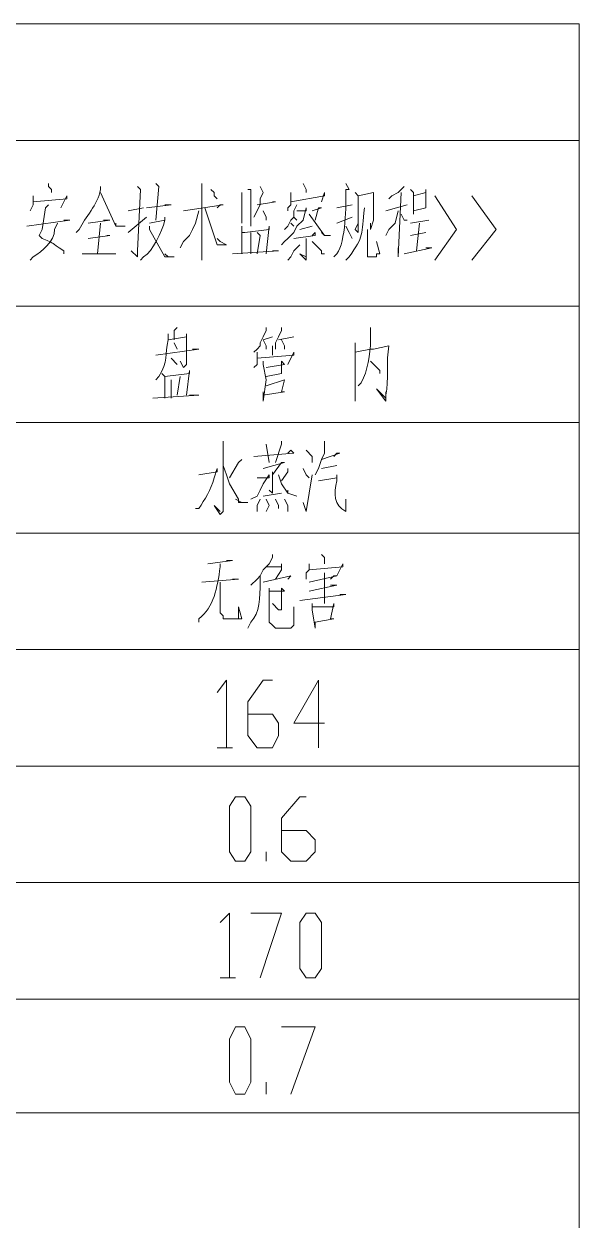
# Model space of a CAD drawing. Extents: x 14941 to 23337, y 2870 to 15192.
# Drawn here: x 22831 to 23334, y 14108 to 15192 of the extents above; entities that cross this region are included whole.
import ezdxf

# ---------------------------------------------------------------- set-up
doc = ezdxf.new("R2010")
doc.units = 0
doc.header["$LTSCALE"] = 8
doc.layers.add('1', color=1, linetype='Continuous')

msp = doc.modelspace()

# ---------------------------------------------------------------- linework, layer by layer
at = {"layer": '1', "color": 0, "lineweight": 18}
for points in [[(14941.2, 2869.9), (14941.2, 15192.1), (23334.1, 15192.1)], [(23334.1, 11785.5), (23334.1, 15192.1), (21532, 15192.1), (21532, 10840)], [(23334.1, 15192.1), (23334.1, 2869.9), (23334.1, 15192.1)]]:
    msp.add_lwpolyline(points, dxfattribs=at)
at = {"layer": '1', "color": 0, "lineweight": 5}
for points in [[(23334.1, 15086.4), (21532, 15086.4)], [(22853, 15047.5), (22853, 15044.7), (22855.7, 15042), (22855.7, 15039.2)], [(22933.6, 15044.7), (22936.4, 15042), (22933.6, 14986.3), (22933.6, 14983.6), (22933.6, 14980.8), (22928, 14986.3), (22933.6, 14980.8)], [(22950.3, 15047.5), (22953.1, 15044.7), (22953.1, 15044.7), (22950.3, 15014.1)], [(22992, 15047.5), (22992, 15044.7), (22992, 15044.7), (22992, 14978), (22992, 14983.6), (22992, 14991.9)], [(23044.8, 15044.7), (23047.6, 15039.2), (23044.8, 15033.6), (23044.8, 15028), (23039.3, 15016.9), (23039.3, 15016.9)], [(23083.8, 15047.5), (23086.6, 15042), (23086.6, 15039.2)], [(23175.5, 15044.7), (23172.8, 15042), (23170, 15039.2), (23164.4, 15036.4), (23161.6, 15033.6)], [(22839.1, 15036.4), (22839.1, 15030.8), (22839.1, 15028), (22836.3, 15022.5)], [(22839.1, 15030.8), (22869.6, 15033.6), (22869.6, 15036.4), (22864.1, 15025.3)], [(22900.2, 15039.2), (22914.1, 15008.6), (22922.5, 15008.6), (22914.1, 15008.6), (22914.1, 15011.4)], [(23000.3, 15042), (23003.1, 15039.2), (23003.1, 15036.4), (23005.9, 15033.6)], [(23028.2, 15039.2), (23028.2, 15036.4), (23028.2, 15036.4), (23028.2, 15011.4), (23028.2, 15014.1), (23028.2, 15022.5)], [(23033.7, 15042), (23036.5, 15042), (23036.5, 15042), (23036.5, 15008.6), (23036.5, 15014.1)], [(23072.7, 15039.2), (23072.7, 15028), (23069.9, 15025.3), (23069.9, 15022.5)], [(23072.7, 15030.8), (23103.2, 15036.4), (23103.2, 15039.2), (23100.5, 15030.8)], [(23131.1, 15039.2), (23133.8, 15036.4), (23133.8, 15003), (23131.1, 15005.8), (23133.8, 15011.4)], [(23133.8, 15036.4), (23147.7, 15039.2), (23147.7, 15039.2), (23147.7, 15014.1), (23145, 15005.8), (23145, 15011.4)], [(23172.8, 15039.2), (23170, 14980.8), (23170, 14983.6), (23170, 14989.1)], [(23181.1, 15042), (23183.9, 15039.2), (23183.9, 15019.7)], [(23183.9, 15022.5), (23195, 15025.3), (23195, 15025.3), (23195, 15042), (23195, 15039.2), (23183.9, 15036.4)], [(23203.4, 15036.4), (23222.8, 15005.8), (23203.4, 14978)], [(23236.7, 15036.4), (23259, 15005.8), (23236.7, 14978)], [(22925.3, 15022.5), (22939.2, 15025.3)], [(22941.9, 15025.3), (22964.2, 15028), (22961.4, 15028), (22958.6, 15028)], [(22989.2, 15022.5), (22986.4, 15011.4), (22986.4, 15011.4), (22983.7, 15005.8), (22980.9, 15000.2), (22975.3, 14994.7), (22972.5, 14989.1)], [(22975.3, 15022.5), (23011.5, 15028), (23008.7, 15028), (23005.9, 15025.3)], [(22994.8, 15025.3), (23005.9, 14991.9), (23014.3, 14991.9), (23008.7, 14994.7), (23005.9, 14997.5)], [(23042.1, 15028), (23058.7, 15030.8), (23056, 15030.8), (23056, 15030.8)], [(23047.6, 15022.5), (23050.4, 15016.9), (23050.4, 15014.1)], [(23078.2, 15022.5), (23086.6, 15022.5), (23086.6, 15025.3), (23083.8, 15014.1), (23078.2, 15008.6), (23075.4, 15003), (23069.9, 14997.5), (23067.1, 14994.7), (23064.3, 14991.9)], [(23078.2, 15028), (23075.4, 15022.5), (23075.4, 15016.9), (23072.7, 15014.1), (23069.9, 15008.6), (23067.1, 15005.8)], [(23092.1, 15022.5), (23100.5, 15025.3), (23097.7, 15025.3), (23094.9, 15014.1)], [(23114.4, 15025.3), (23128.3, 15028)], [(23178.3, 15028), (23158.9, 15022.5)], [(23170, 15022.5), (23167.2, 15011.4), (23161.6, 15005.8), (23158.9, 15000.2)], [(22833.5, 15008.6), (22872.4, 15014.1), (22869.6, 15014.1), (22866.9, 15014.1)], [(22889.1, 15011.4), (22908.6, 15014.1), (22905.8, 15014.1), (22903, 15014.1)], [(22900.2, 15011.4), (22897.5, 14983.6)], [(22925.3, 15003), (22941.9, 15016.9)], [(23072.7, 15011.4), (23075.4, 15008.6)], [(23075.4, 15016.9), (23078.2, 15014.1)], [(23089.3, 15019.7), (23103.2, 15000.2), (23108.8, 15000.2), (23108.8, 15000.2), (23103.2, 15000.2), (23100.5, 15003)], [(23114.4, 15011.4), (23128.3, 15016.9), (23128.3, 15016.9)], [(23172.8, 15019.7), (23175.5, 15014.1), (23178.3, 15014.1)], [(23181.1, 15011.4), (23197.8, 15014.1)], [(23189.5, 15011.4), (23186.7, 14986.3)], [(22889.1, 14997.5), (22908.6, 15000.2), (22908.6, 15000.2), (22905.8, 15000.2)], [(22944.7, 15008.6), (22944.7, 15005.8), (22958.6, 14980.8), (22967, 14980.8), (22961.4, 14980.8), (22958.6, 14983.6)], [(23028.2, 15008.6), (23028.2, 15003), (23028.2, 14983.6)], [(23028.2, 15003), (23030.9, 15003), (23053.2, 15005.8), (23053.2, 15008.6), (23050.4, 14983.6)], [(23036.5, 15003), (23036.5, 15000.2), (23036.5, 14983.6)], [(23042.1, 15003), (23044.8, 15000.2), (23042.1, 14983.6)], [(23075.4, 14997.5), (23094.9, 15000.2), (23094.9, 15003), (23092.1, 15000.2)], [(23092.1, 15008.6), (23081, 15005.8)], [(23122.7, 15008.6), (23125.5, 15003), (23128.3, 14997.5)], [(23142.2, 15005.8), (23142.2, 15003), (23142.2, 15003), (23142.2, 14986.3), (23142.2, 14983.6), (23142.2, 14983.6), (23142.2, 14980.8), (23150.5, 14980.8), (23150.5, 14983.6), (23153.3, 14983.6), (23150.5, 14994.7), (23153.3, 14983.6)], [(23195, 15003), (23181.1, 15000.2)], [(23081, 14991.9), (23075.4, 14986.3), (23072.7, 14980.8), (23069.9, 14978)], [(23086.6, 14997.5), (23086.6, 14978), (23081, 14983.6), (23086.6, 14980.8)], [(23092.1, 14994.7), (23097.7, 14989.1), (23100.5, 14986.3), (23100.5, 14983.6), (23103.2, 14983.6)], [(23175.5, 14983.6), (23200.6, 14989.1), (23200.6, 14989.1), (23195, 14989.1)], [(22883.6, 14983.6), (22914.1, 14983.6), (22914.1, 14983.6), (22908.6, 14983.6)], [(23019.8, 14983.6), (23061.5, 14986.3), (23056, 14986.3)], [(23334.1, 14936.3), (21532, 14936.3)], [(22969.8, 14916.8), (22967, 14914), (22967, 14905.7)], [(23050.4, 14916.8), (23050.4, 14914), (23047.6, 14908.5), (23044.8, 14902.9), (23044.8, 14900.1), (23042.1, 14897.3), (23039.3, 14894.6)], [(23064.3, 14916.8), (23064.3, 14914), (23061.5, 14908.5), (23058.7, 14902.9), (23058.7, 14897.3)], [(22961.4, 14905.7), (22978.1, 14908.5), (22978.1, 14911.2), (22978.1, 14905.7), (22978.1, 14883.4), (22975.3, 14880.7), (22972.5, 14886.2)], [(22967, 14902.9), (22969.8, 14897.3)], [(23047.6, 14905.7), (23056, 14908.5)], [(23047.6, 14905.7), (23050.4, 14900.1), (23050.4, 14897.3)], [(23061.5, 14905.7), (23075.4, 14908.5)], [(23064.3, 14905.7), (23067.1, 14900.1), (23067.1, 14897.3)], [(23131.1, 14902.9), (23131.1, 14894.6), (23131.1, 14855.6), (23131.1, 14850.1), (23131.1, 14852.8), (23131.1, 14861.2)], [(22950.3, 14891.8), (22989.2, 14897.3), (22986.4, 14897.3), (22983.7, 14897.3)], [(23042.1, 14894.6), (23042.1, 14889), (23042.1, 14883.4), (23042.1, 14883.4), (23039.3, 14880.7)], [(23042.1, 14889), (23075.4, 14891.8), (23075.4, 14894.6), (23069.9, 14883.4)], [(23056, 14900.1), (23056, 14894.6), (23056, 14891.8)], [(22964.2, 14889), (22969.8, 14883.4)], [(23047.6, 14886.2), (23047.6, 14883.4), (23050.4, 14869.5), (23047.6, 14850.1), (23047.6, 14858.4)], [(23050.4, 14880.7), (23067.1, 14883.4), (23064.3, 14886.2), (23064.3, 14875.1), (23064.3, 14875.1), (23050.4, 14872.3)], [(23145, 14886.2), (23153.3, 14877.9), (23153.3, 14875.1), (23153.3, 14875.1)], [(22955.9, 14875.1), (22958.6, 14872.3), (22958.6, 14852.8)], [(22958.6, 14872.3), (22980.9, 14875.1), (22980.9, 14877.9), (22978.1, 14855.6)], [(22964.2, 14869.5), (22964.2, 14852.8)], [(22972.5, 14872.3), (22969.8, 14855.6)], [(23050.4, 14864), (23067.1, 14869.5), (23067.1, 14869.5), (23064.3, 14858.4), (23067.1, 14858.4), (23047.6, 14855.6)], [(22947.5, 14852.8), (22989.2, 14855.6), (22986.4, 14855.6), (22980.9, 14855.6)], [(23334.1, 14830.6), (21532, 14830.6)], [(23011.5, 14813.9), (23011.5, 14808.4), (23011.5, 14755.5), (23011.5, 14750), (23008.7, 14747.2), (23003.1, 14755.5), (23008.7, 14750)], [(23039.3, 14800), (23075.4, 14802.8), (23072.7, 14805.6), (23069.9, 14802.8)], [(23050.4, 14811.1), (23053.2, 14794.5)], [(23064.3, 14813.9), (23064.3, 14811.1), (23058.7, 14794.5)], [(23086.6, 14805.6), (23092.1, 14800), (23092.1, 14797.2), (23092.1, 14794.5)], [(23103.2, 14813.9), (23103.2, 14808.4), (23103.2, 14802.8), (23100.5, 14797.2), (23097.7, 14788.9), (23094.9, 14783.3)], [(23028.2, 14797.2), (23025.4, 14794.5), (23017, 14780.5)], [(23047.6, 14788.9), (23067.1, 14794.5), (23064.3, 14794.5), (23056, 14783.3), (23056, 14786.1), (23056, 14780.5), (23056, 14769.4), (23056, 14766.6), (23053.2, 14769.4)], [(23100.5, 14797.2), (23117.1, 14802.8), (23114.4, 14802.8), (23111.6, 14800)], [(23011.5, 14791.7), (23014.3, 14783.3), (23017, 14775), (23025.4, 14761.1), (23025.4, 14758.3), (23033.7, 14758.3), (23025.4, 14758.3)], [(23042.1, 14780.5), (23053.2, 14780.5), (23053.2, 14783.3), (23047.6, 14775), (23044.8, 14769.4), (23042.1, 14763.9), (23036.5, 14761.1), (23036.5, 14761.1)], [(23061.5, 14783.3), (23064.3, 14775), (23069.9, 14766.6), (23078.2, 14763.9), (23069.9, 14766.6), (23069.9, 14769.4)], [(23069.9, 14788.9), (23069.9, 14786.1), (23064.3, 14777.8)], [(23083.8, 14788.9), (23086.6, 14783.3), (23086.6, 14783.3), (23089.3, 14780.5)], [(23083.8, 14758.3), (23086.6, 14750), (23092.1, 14783.3)], [(23100.5, 14788.9), (23114.4, 14791.7)], [(23022.6, 14761.1), (23028.2, 14758.3)], [(23044.8, 14761.1), (23042.1, 14755.5), (23042.1, 14750)], [(23047.6, 14763.9), (23064.3, 14766.6)], [(23050.4, 14761.1), (23053.2, 14755.5), (23050.4, 14750)], [(23058.7, 14761.1), (23061.5, 14755.5), (23061.5, 14752.7)], [(23067.1, 14761.1), (23069.9, 14755.5), (23069.9, 14752.7), (23069.9, 14750)], [(23334.1, 14730.5), (21532, 14730.5)], [(23056, 14711), (23056, 14708.2), (23053.2, 14702.7), (23047.6, 14697.1), (23044.8, 14691.6), (23042.1, 14688.8), (23036.5, 14683.2)], [(23100.5, 14711), (23103.2, 14708.2), (23103.2, 14705.5), (23103.2, 14702.7)], [(22997.6, 14702.7), (23019.8, 14705.5), (23017, 14705.5), (23014.3, 14705.5)], [(23050.4, 14699.9), (23053.2, 14699.9), (23064.3, 14699.9), (23064.3, 14702.7), (23064.3, 14697.1), (23058.7, 14688.8)], [(23089.3, 14702.7), (23089.3, 14697.1), (23086.6, 14694.3), (23086.6, 14691.6), (23086.6, 14688.8)], [(23089.3, 14697.1), (23119.9, 14699.9), (23119.9, 14702.7), (23114.4, 14691.6)], [(22992, 14686), (23025.4, 14688.8), (23022.6, 14688.8), (23019.8, 14688.8)], [(23008.7, 14686), (23008.7, 14658.2), (23011.5, 14655.4), (23011.5, 14652.6), (23014.3, 14652.6), (23025.4, 14652.6), (23028.2, 14652.6), (23025.4, 14663.7), (23025.4, 14652.6)], [(23047.6, 14686), (23072.7, 14691.6), (23072.7, 14691.6), (23069.9, 14688.8)], [(23089.3, 14686), (23114.4, 14691.6), (23111.6, 14691.6), (23108.8, 14688.8)], [(23103.2, 14694.3), (23103.2, 14666.5)], [(23053.2, 14680.4), (23053.2, 14652.6), (23053.2, 14649.8), (23056, 14647.1), (23058.7, 14644.3), (23061.5, 14644.3), (23067.1, 14644.3), (23072.7, 14644.3), (23075.4, 14647.1), (23075.4, 14663.7), (23075.4, 14647.1)], [(23053.2, 14677.7), (23067.1, 14677.7), (23064.3, 14680.4), (23064.3, 14672.1), (23064.3, 14661), (23061.5, 14661), (23056, 14666.5), (23061.5, 14661)], [(23081, 14669.3), (23122.7, 14674.9), (23119.9, 14674.9), (23117.1, 14674.9)], [(23089.3, 14677.7), (23114.4, 14683.2), (23111.6, 14683.2), (23108.8, 14683.2)], [(23092.1, 14666.5), (23092.1, 14661), (23094.9, 14644.3), (23094.9, 14649.8), (23111.6, 14652.6), (23108.8, 14652.6), (23111.6, 14666.5), (23111.6, 14663.7), (23092.1, 14663.7)], [(23334.1, 14624.8), (21532, 14624.8)], [(23005.9, 14585.9), (23014.3, 14597), (23014.3, 14535.8)], [(23033.7, 14566.4), (23056, 14566.4), (23061.5, 14558.1), (23061.5, 14546.9), (23056, 14535.8), (23042.1, 14535.8), (23033.7, 14546.9), (23033.7, 14577.5), (23047.6, 14597), (23056, 14597)], [(23103.2, 14558.1), (23075.4, 14558.1), (23097.7, 14597), (23097.7, 14535.8)], [(23005.9, 14535.8), (23019.8, 14535.8)], [(23334.1, 14519.1), (21532, 14519.1)], [(23022.6, 14432.9), (23017, 14441.3), (23017, 14483), (23022.6, 14491.3), (23030.9, 14491.3), (23036.5, 14483), (23036.5, 14441.3), (23030.9, 14432.9), (23022.6, 14432.9)], [(23064.3, 14460.7), (23086.6, 14460.7), (23094.9, 14452.4), (23094.9, 14441.3), (23086.6, 14432.9), (23072.7, 14432.9), (23064.3, 14441.3), (23064.3, 14471.9), (23081, 14491.3), (23086.6, 14491.3)], [(23050.4, 14432.9), (23050.4, 14441.3)], [(23334.1, 14413.5), (21532, 14413.5)], [(23008.7, 14377.3), (23017, 14385.7), (23017, 14327.3)], [(23036.5, 14385.7), (23064.3, 14385.7), (23044.8, 14327.3)], [(23086.6, 14327.3), (23081, 14335.6), (23081, 14377.3), (23086.6, 14385.7), (23094.9, 14385.7), (23100.5, 14377.3), (23100.5, 14335.6), (23094.9, 14327.3), (23086.6, 14327.3)], [(23008.7, 14327.3), (23022.6, 14327.3)], [(23334.1, 14307.8), (21532, 14307.8)], [(23022.6, 14221.6), (23017, 14232.7), (23017, 14271.6), (23022.6, 14282.8), (23030.9, 14282.8), (23036.5, 14271.6), (23036.5, 14232.7), (23030.9, 14221.6), (23022.6, 14221.6)], [(23064.3, 14282.8), (23094.9, 14282.8), (23072.7, 14221.6)], [(23050.4, 14221.6), (23050.4, 14232.7)], [(23334.1, 14204.9), (21532, 14204.9)]]:
    msp.add_lwpolyline(points, dxfattribs=at)
for points, knots in [([(22900.2, 15044.7), (22900.2, 15044.7), (22900.2, 15042), (22900.2, 15042), (22897.5, 15028), (22886.3, 15016.9), (22880.8, 15005.8), (22880.8, 15005.8), (22878, 15003), (22878, 15003)], [0, 0, 0, 0, 1, 1, 1, 2, 2, 2, 3, 3, 3, 3]), ([(23122.7, 15047.5), (23122.7, 15047.5), (23125.5, 15042), (23125.5, 15042), (23125.5, 15042), (23122.7, 15042), (23122.7, 15042), (23122.7, 15028), (23122.7, 14994.7), (23114.4, 14983.6), (23114.4, 14983.6), (23111.6, 14980.8), (23111.6, 14980.8)], [0, 0, 0, 0, 1, 1, 1, 2, 2, 2, 3, 3, 3, 4, 4, 4, 4]), ([(22853, 15028), (22853, 15028), (22850.2, 15025.3), (22850.2, 15025.3), (22850.2, 15025.3), (22847.4, 15005.8), (22847.4, 15005.8), (22847.4, 15005.8), (22844.6, 15000.2), (22844.6, 15000.2), (22844.6, 15000.2), (22847.4, 14997.5), (22847.4, 14997.5), (22861.3, 14991.9), (22853, 14994.7), (22866.9, 14986.3), (22866.9, 14986.3), (22866.9, 14983.6), (22866.9, 14983.6)], [0, 0, 0, 0, 1, 1, 1, 2, 2, 2, 3, 3, 3, 4, 4, 4, 5, 5, 5, 6, 6, 6, 6]), ([(23139.4, 15025.3), (23139.4, 15025.3), (23139.4, 15025.3), (23139.4, 15025.3), (23136.6, 15000.2), (23139.4, 15000.2), (23125.5, 14980.8), (23125.5, 14980.8), (23122.7, 14978), (23122.7, 14978)], [0, 0, 0, 0, 1, 1, 1, 2, 2, 2, 3, 3, 3, 3]), ([(22861.3, 15011.4), (22861.3, 15011.4), (22858.5, 15005.8), (22858.5, 15005.8), (22858.5, 14994.7), (22847.4, 14986.3), (22839.1, 14980.8), (22839.1, 14980.8), (22836.3, 14978), (22836.3, 14978)], [0, 0, 0, 0, 1, 1, 1, 2, 2, 2, 3, 3, 3, 3]), ([(22944.7, 15011.4), (22944.7, 15011.4), (22958.6, 15014.1), (22958.6, 15014.1), (22958.6, 15014.1), (22958.6, 15016.9), (22958.6, 15016.9), (22958.6, 15016.9), (22958.6, 15014.1), (22958.6, 15014.1), (22955.9, 15003), (22947.5, 14986.3), (22939.2, 14980.8), (22939.2, 14980.8), (22936.4, 14978), (22936.4, 14978)], [0, 0, 0, 0, 1, 1, 1, 2, 2, 2, 3, 3, 3, 4, 4, 4, 5, 5, 5, 5]), ([(23145, 14916.8), (23145, 14916.8), (23145, 14905.7), (23145, 14905.7), (23145, 14891.8), (23142.2, 14877.9), (23136.6, 14866.8), (23136.6, 14866.8), (23133.8, 14864), (23133.8, 14864)], [0, 0, 0, 0, 1, 1, 1, 2, 2, 2, 3, 3, 3, 3]), ([(22961.4, 14911.2), (22961.4, 14911.2), (22961.4, 14905.7), (22961.4, 14905.7), (22958.6, 14891.8), (22961.4, 14886.2), (22953.1, 14872.3), (22953.1, 14872.3), (22950.3, 14869.5), (22950.3, 14869.5)], [0, 0, 0, 0, 1, 1, 1, 2, 2, 2, 3, 3, 3, 3]), ([(23131.1, 14894.6), (23131.1, 14894.6), (23145, 14897.3), (23145, 14897.3), (23145, 14897.3), (23147.7, 14897.3), (23147.7, 14897.3), (23147.7, 14897.3), (23161.6, 14900.1), (23161.6, 14900.1), (23161.6, 14900.1), (23161.6, 14900.1), (23161.6, 14900.1), (23161.6, 14900.1), (23161.6, 14900.1), (23161.6, 14900.1), (23158.9, 14886.2), (23161.6, 14869.5), (23158.9, 14855.6), (23158.9, 14855.6), (23158.9, 14850.1), (23158.9, 14850.1), (23158.9, 14850.1), (23150.5, 14861.2), (23150.5, 14861.2), (23150.5, 14861.2), (23158.9, 14852.8), (23158.9, 14852.8), (23158.9, 14852.8), (23158.9, 14858.4), (23158.9, 14858.4)], [0, 0, 0, 0, 1, 1, 1, 2, 2, 2, 3, 3, 3, 4, 4, 4, 5, 5, 5, 6, 6, 6, 7, 7, 7, 8, 8, 8, 9, 9, 9, 10, 10, 10, 10]), ([(22989.2, 14783.3), (22989.2, 14783.3), (23005.9, 14786.1), (23005.9, 14786.1), (23005.9, 14786.1), (23005.9, 14786.1), (23005.9, 14786.1), (23005.9, 14786.1), (23005.9, 14788.9), (23005.9, 14788.9), (23005.9, 14788.9), (23003.1, 14780.5), (23003.1, 14780.5), (23000.3, 14769.4), (22994.8, 14761.1), (22989.2, 14752.7), (22989.2, 14752.7), (22986.4, 14752.7), (22986.4, 14752.7)], [0, 0, 0, 0, 1, 1, 1, 2, 2, 2, 3, 3, 3, 4, 4, 4, 5, 5, 5, 6, 6, 6, 6]), ([(23097.7, 14777.8), (23097.7, 14777.8), (23114.4, 14780.5), (23114.4, 14780.5), (23114.4, 14780.5), (23114.4, 14783.3), (23114.4, 14783.3), (23114.4, 14783.3), (23114.4, 14777.8), (23114.4, 14777.8), (23111.6, 14766.6), (23111.6, 14755.5), (23122.7, 14750), (23122.7, 14750), (23122.7, 14750), (23122.7, 14750), (23122.7, 14750), (23122.7, 14761.1), (23122.7, 14761.1), (23122.7, 14761.1), (23122.7, 14750), (23122.7, 14750)], [0, 0, 0, 0, 1, 1, 1, 2, 2, 2, 3, 3, 3, 4, 4, 4, 5, 5, 5, 6, 6, 6, 7, 7, 7, 7]), ([(23008.7, 14702.7), (23008.7, 14702.7), (23008.7, 14699.9), (23008.7, 14699.9), (23005.9, 14680.4), (23003.1, 14663.7), (22989.2, 14652.6), (22989.2, 14652.6), (22989.2, 14649.8), (22989.2, 14649.8)], [0, 0, 0, 0, 1, 1, 1, 2, 2, 2, 3, 3, 3, 3]), ([(23044.8, 14691.6), (23044.8, 14691.6), (23044.8, 14686), (23044.8, 14686), (23044.8, 14672.1), (23044.8, 14658.2), (23036.5, 14649.8), (23036.5, 14649.8), (23033.7, 14644.3), (23033.7, 14644.3)], [0, 0, 0, 0, 1, 1, 1, 2, 2, 2, 3, 3, 3, 3])]:
    msp.add_open_spline(points, degree=3, knots=knots, dxfattribs=at)

doc.saveas('drawing.dxf')
